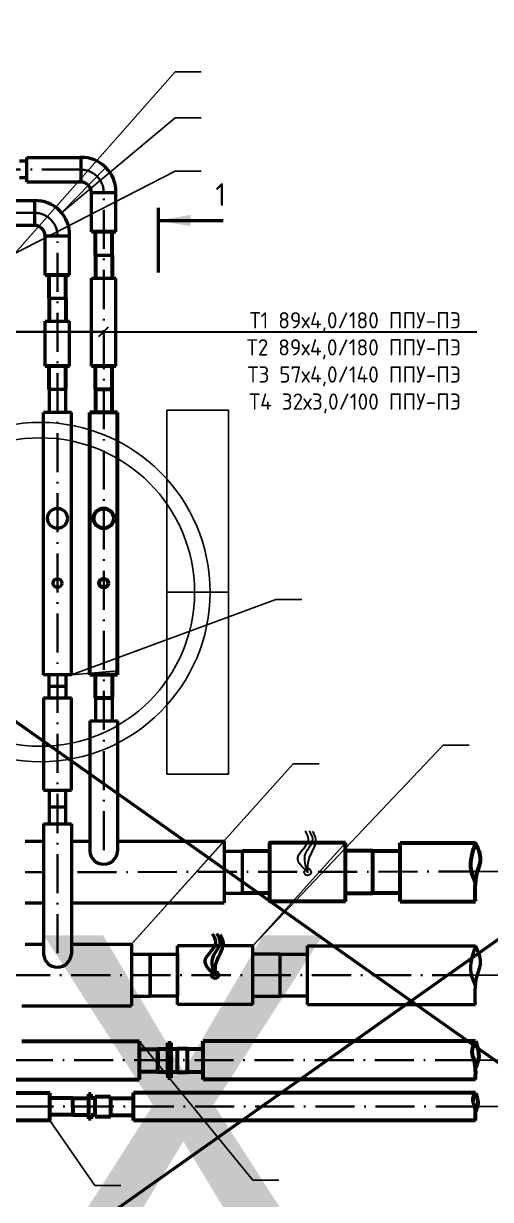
# Model space of a CAD drawing. Header units: metres. Extents: x 1981 to 7362, y 1229 to 3678.
# Drawn here: x 4325 to 4396.8, y 2585 to 2765.9 of the extents above; entities that cross this region are included whole.
import ezdxf
from ezdxf import colors
from ezdxf.entities.mleader import LeaderData, LeaderLine
from ezdxf.enums import TextEntityAlignment as Align
from ezdxf.math import Vec2, Vec3

# ---------------------------------------------------------------- set-up
doc = ezdxf.new("R2018")
doc.units = ezdxf.units.M
doc.linetypes.add('ACAD_ISO10W100', pattern=[18.5, 12, -3, 0.5, -3])
doc.layers.add('Основной', color=255, linetype='Continuous', lineweight=50)
doc.layers.add('Форматы', color=7, linetype='Continuous')
doc.styles.add('GOST', font='GOST.shx', dxfattribs={"oblique": 15})
doc.styles.add('GOST-2.304_Type-B', font='GOST Common.ttf')
doc.styles.get("Standard").update_dxf_attribs({"font": 'GOST Common.ttf'})
doc.dimstyles.new('Копия(2) М 1 к 40', dxfattribs={"dimtxt": 3.5, "dimasz": 3, "dimexe": 1.25, "dimexo": 0, "dimgap": 1, "dimtad": 1, "dimdec": 0, "dimlfac": 40, "dimzin": 0, "dimdsep": 46, "dimtxsty": 'GOST', "dimblk": 'OBLIQUE', "dimcen": 5, "dimclrd": 256, "dimclre": 256, "dimclrt": 256, "dimazin": 2, "dimtfac": 1, "dimtdec": 0, "dimtmove": 0, "dimatfit": 3, "dimldrblk": 'NONE', "dimfxl": 1.25, "dimtolj": 1, "dimtzin": 0, "dimlwd": -1, "dimlwe": -1, "dimarcsym": 2})

# ---------------------------------------------------------------- blocks, each defined once
blk = doc.blocks.new('_Oblique')
at = {"color": 0, "linetype": 'ByBlock', "lineweight": -2}
blk.add_line((-0.5, -0.5), (0.5, 0.5), dxfattribs=at)
blk = doc.blocks.new('*D96')
at = {"transparency": 16777216}
for p, q in [((4394.79, 2635.48), (4405.47, 2635.48)), ((4404.22, 2635.48), (4404.22, 2619.55)), ((4393.83, 2619.55), (4405.47, 2619.55))]:
    blk.add_line(p, q, dxfattribs=at)
at = {"layer": 'Defpoints', "color": 0, "lineweight": 50, "transparency": 16777216}
for p in [(4394.79, 2635.48), (4393.83, 2619.55), (4404.22, 2619.55)]:
    blk.add_point(p, dxfattribs=at)
at = {"transparency": 16777216, "xscale": 3, "yscale": 3, "zscale": 3}
for p, rotation in [((4404.22, 2635.48), 90), ((4404.22, 2619.55), 270)]:
    blk.add_blockref('_Oblique', p, dxfattribs=dict(at, rotation=rotation))
at = {"lineweight": 35, "transparency": 16777216, "insert": (4401.97, 2627.51), "char_height": 2.5, "attachment_point": 5, "rotation": 90}
blk.add_mtext('\\A1;670', dxfattribs=at)
blk = doc.blocks.new('_None')
blk = doc.blocks.new('*D97')
at = {"transparency": 16777216}
for p, q in [((4393.83, 2619.55), (4405.47, 2619.55)), ((4404.22, 2619.55), (4404.22, 2606.45)), ((4394.26, 2606.45), (4405.47, 2606.45))]:
    blk.add_line(p, q, dxfattribs=at)
at = {"layer": 'Defpoints', "color": 0, "lineweight": 50, "transparency": 16777216}
for p in [(4393.83, 2619.55), (4394.26, 2606.45), (4404.22, 2606.45)]:
    blk.add_point(p, dxfattribs=at)
at = {"transparency": 16777216, "xscale": 3, "yscale": 3, "zscale": 3}
for p, rotation in [((4404.22, 2619.55), 90), ((4404.22, 2606.45), 270)]:
    blk.add_blockref('_Oblique', p, dxfattribs=dict(at, rotation=rotation))
at = {"lineweight": 35, "transparency": 16777216, "insert": (4401.97, 2613), "char_height": 2.5, "width": 6.65, "attachment_point": 5, "rotation": 90}
blk.add_mtext('\\A1;570', dxfattribs=at)
blk = doc.blocks.new('*D98')
at = {"transparency": 16777216}
for p, q in [((4394.26, 2606.45), (4405.47, 2606.45)), ((4404.22, 2606.45), (4404.22, 2599.34)), ((4394.26, 2599.34), (4405.47, 2599.34))]:
    blk.add_line(p, q, dxfattribs=at)
at = {"layer": 'Defpoints', "color": 0, "lineweight": 50, "transparency": 16777216}
for p in [(4394.26, 2606.45), (4394.26, 2599.34), (4404.22, 2599.34)]:
    blk.add_point(p, dxfattribs=at)
at = {"transparency": 16777216, "xscale": 3, "yscale": 3, "zscale": 3}
for p, rotation in [((4404.22, 2606.45), 90), ((4404.22, 2599.34), 270)]:
    blk.add_blockref('_Oblique', p, dxfattribs=dict(at, rotation=rotation))
at = {"lineweight": 35, "transparency": 16777216, "insert": (4401.97, 2602.9), "char_height": 2.5, "attachment_point": 5, "rotation": 90}
blk.add_mtext('\\A1;340', dxfattribs=at)
blk = doc.blocks.new('*U142')
at = {"style": 'GOST-2.304_Type-B'}
blk.add_attdef('РАЗРАБОТАЛ', text='', height=2.5, dxfattribs=at).set_placement((40.5, -264.22), align=Align.MIDDLE_LEFT)
at = {"style": 'GOST-2.304_Type-B', "flags": 8}
for tag, height, p in [('ДАТА', 2.5, (80.07, -264.4)), ('ЛИСТ', 3, (176.39, -271.92)), ('ЛИСТОВ', 3, (193.89, -271.92)), ('ФОРМАТ', 3, (170.97, -294.75))]:
    blk.add_attdef(tag, text='', height=height, dxfattribs=at).set_placement(p, align=Align.MIDDLE_CENTER)
at = {"style": 'GOST-2.304_Type-B'}
blk.add_attdef('ПРОВЕРИЛ', (40.75, -270.73), '', height=2.5, dxfattribs=at)
at = {"lineweight": 30, "flags": 104}
for tag, p in [('ТЕПЛОВЫЕ_СЕТИ', (120, -269.5)), ('ИМЯ_ЧЕРТЕЖА', (120, -284.5))]:
    blk.add_attdef(tag, text='', height=3, dxfattribs=at).set_placement(p, align=Align.MIDDLE_CENTER)
blk = doc.blocks.new('*U145')
at = {"style": 'GOST-2.304_Type-B'}
blk.add_attdef('РАЗРАБОТАЛ', text='', height=2.5, dxfattribs=at).set_placement((424.5, -264.22), align=Align.MIDDLE_LEFT)
at = {"style": 'GOST-2.304_Type-B', "flags": 8}
for tag, height, p in [('ДАТА', 2.5, (464.07, -264.4)), ('ЛИСТ', 3, (560.39, -271.92)), ('ЛИСТОВ', 3, (577.89, -271.92)), ('ФОРМАТ', 3, (554.97, -294.75))]:
    blk.add_attdef(tag, text='', height=height, dxfattribs=at).set_placement(p, align=Align.MIDDLE_CENTER)
at = {"style": 'GOST-2.304_Type-B'}
blk.add_attdef('ПРОВЕРИЛ', (424.75, -270.73), '', height=2.5, dxfattribs=at)
at = {"lineweight": 30, "flags": 104}
for tag, p in [('ТЕПЛОВЫЕ_СЕТИ', (504, -269.5)), ('ИМЯ_ЧЕРТЕЖА', (504, -284.5))]:
    blk.add_attdef(tag, text='', height=3, dxfattribs=at).set_placement(p, align=Align.MIDDLE_CENTER)

msp = doc.modelspace()

# ---------------------------------------------------------------- hatches: boundary and pattern name
at = {"layer": 'Основной'}
msp.add_hatch(color=256, dxfattribs=at).paths.add_polyline_path([(4345.698, 2735.61), (4350.698, 2736.491), (4350.698, 2734.728)], flags=0)

# ---------------------------------------------------------------- linework, layer by layer
at = {"lineweight": 50}
for p, q in [((4325.473, 2744.723), (4324.347, 2744.723)), ((4325.473, 2741.565), (4325.473, 2745.319)), ((4325.473, 2745.319), (4333.923, 2745.319)), ((4333.801, 2745.318), (4333.801, 2741.564)), ((4325.473, 2742.161), (4324.347, 2742.161)), ((4325.473, 2741.565), (4333.923, 2741.565)), ((4318.361, 2738.677), (4326.81, 2738.677)), ((4326.689, 2738.675), (4326.689, 2734.921)), ((4335.438, 2739.922), (4339.192, 2739.922)), ((4335.438, 2733.871), (4335.438, 2739.922)), ((4339.192, 2733.871), (4339.192, 2739.922)), ((4318.361, 2734.923), (4326.81, 2734.923)), ((4328.325, 2733.279), (4332.079, 2733.279)), ((4328.325, 2727.228), (4328.325, 2733.279)), ((4332.079, 2727.228), (4332.079, 2733.279)), ((4335.438, 2713.206), (4335.438, 2726.754)), ((4339.192, 2713.206), (4339.192, 2726.754)), ((4328.325, 2713.206), (4328.325, 2720.111)), ((4332.079, 2713.206), (4332.079, 2720.111)), ((4336.034, 2662.202), (4336.034, 2658.644)), ((4338.596, 2662.202), (4336.034, 2662.202)), ((4338.596, 2662.202), (4338.596, 2658.644)), ((4335.18, 2658.644), (4339.45, 2658.644)), ((4335.18, 2658.644), (4335.18, 2638.595)), ((4336.034, 2658.644), (4338.596, 2658.644)), ((4339.45, 2658.644), (4339.45, 2638.595)), ((4325.225, 2640.14), (4328.067, 2640.14)), ((4332.337, 2640.14), (4335.18, 2640.14)), ((4339.45, 2640.14), (4355.818, 2640.14)), ((4355.818, 2640.14), (4355.818, 2630.651)), ((4362.865, 2640.14), (4362.865, 2630.651)), ((4355.818, 2638.634), (4358.665, 2638.634)), ((4355.818, 2632.157), (4358.665, 2632.157)), ((4325.225, 2630.651), (4328.067, 2630.651)), ((4332.337, 2630.651), (4355.818, 2630.651))]:
    msp.add_line(p, q, dxfattribs=at)
at = {"color": 3, "linetype": 'ACAD_ISO10W100', "lineweight": 35, "ltscale": 0.5}
for p, q in [((4333.796, 2743.44), (4231.197, 2743.465)), ((4337.315, 2638.756), (4337.315, 2739.924)), ((4326.804, 2736.798), (4224.554, 2736.826)), ((4330.202, 2622.911), (4330.202, 2733.281)), ((4328.067, 2635.395), (4325.225, 2635.395)), ((4394.792, 2635.479), (4332.337, 2635.395)), ((4393.834, 2619.549), (4317.835, 2619.55)), ((4394.256, 2606.454), (4271.295, 2606.454)), ((4394.351, 2599.337), (4271.374, 2599.337))]:
    msp.add_line(p, q, dxfattribs=at)
at = {"lineweight": 60}
for p, q in [((4339.192, 2733.871), (4335.438, 2733.871)), ((4336.034, 2730.312), (4336.034, 2733.871)), ((4338.596, 2730.312), (4338.596, 2733.871)), ((4336.034, 2730.312), (4336.034, 2726.754)), ((4338.596, 2730.312), (4338.596, 2726.754)), ((4332.079, 2727.228), (4328.325, 2727.228)), ((4328.921, 2723.67), (4328.921, 2727.228)), ((4331.483, 2723.67), (4331.483, 2727.228)), ((4328.921, 2723.67), (4328.921, 2720.111)), ((4331.483, 2723.67), (4331.483, 2720.111)), ((4332.079, 2713.206), (4328.325, 2713.206)), ((4328.921, 2709.647), (4328.921, 2713.206)), ((4331.483, 2709.647), (4331.483, 2713.206)), ((4339.192, 2713.206), (4335.438, 2713.206)), ((4336.034, 2709.647), (4336.034, 2713.206)), ((4338.596, 2709.647), (4338.596, 2713.206)), ((4338.596, 2709.647), (4336.034, 2709.647)), ((4336.034, 2709.647), (4336.034, 2706.089)), ((4338.596, 2706.089), (4338.596, 2709.647)), ((4339.45, 2706.089), (4335.18, 2706.089)), ((4335.18, 2665.76), (4335.18, 2706.089)), ((4339.45, 2665.76), (4339.45, 2706.089)), ((4339.45, 2665.76), (4335.18, 2665.76)), ((4336.034, 2662.202), (4336.034, 2665.76)), ((4338.596, 2665.76), (4338.596, 2662.202)), ((4336.034, 2662.202), (4338.596, 2662.202)), ((4336.034, 2662.202), (4338.596, 2662.202)), ((4362.865, 2630.895), (4362.865, 2639.895)), ((4374.465, 2639.895), (4362.865, 2639.895)), ((4374.465, 2630.895), (4374.465, 2639.895)), ((4382.865, 2630.895), (4382.865, 2639.895)), ((4382.865, 2639.895), (4394.465, 2639.895)), ((4358.665, 2638.645), (4362.865, 2638.645)), ((4378.665, 2638.645), (4374.465, 2638.645)), ((4378.665, 2632.145), (4378.665, 2638.645)), ((4378.665, 2638.645), (4382.865, 2638.645)), ((4378.665, 2632.145), (4378.665, 2638.645)), ((4362.865, 2632.145), (4358.665, 2632.145)), ((4374.465, 2632.145), (4378.665, 2632.145)), ((4382.865, 2632.145), (4378.665, 2632.145)), ((4374.465, 2630.895), (4362.865, 2630.895)), ((4382.865, 2630.895), (4394.465, 2630.895))]:
    msp.add_line(p, q, dxfattribs=at)
at = {"color": 5, "lineweight": 50}
for p, q in [((4331.483, 2709.647), (4328.921, 2709.647)), ((4331.483, 2709.647), (4328.921, 2709.647)), ((4328.921, 2709.647), (4328.921, 2706.089)), ((4331.483, 2706.089), (4331.483, 2709.647)), ((4332.337, 2706.089), (4328.067, 2706.089)), ((4328.067, 2665.76), (4328.067, 2706.089)), ((4332.337, 2665.76), (4332.337, 2706.089)), ((4332.337, 2665.76), (4328.067, 2665.76)), ((4328.921, 2662.202), (4328.921, 2665.76)), ((4331.483, 2665.76), (4331.483, 2662.202)), ((4328.067, 2662.202), (4332.337, 2662.202)), ((4328.067, 2648.013), (4332.337, 2648.013)), ((4328.921, 2648.013), (4328.921, 2642.799)), ((4331.483, 2642.799), (4331.483, 2648.013)), ((4328.067, 2642.799), (4332.337, 2642.799)), ((4328.067, 2642.799), (4328.067, 2622.75)), ((4328.921, 2642.799), (4331.483, 2642.799)), ((4332.337, 2642.799), (4332.337, 2622.75)), ((4325.225, 2624.295), (4328.067, 2624.295)), ((4332.337, 2624.295), (4341.593, 2624.295)), ((4341.593, 2624.295), (4341.593, 2614.806)), ((4341.593, 2622.789), (4344.44, 2622.789)), ((4344.44, 2622.799), (4348.64, 2622.799)), ((4344.44, 2616.299), (4344.44, 2622.799)), ((4344.44, 2622.789), (4344.44, 2616.313)), ((4344.44, 2622.789), (4344.44, 2616.313)), ((4344.44, 2622.789), (4344.44, 2616.313)), ((4344.44, 2622.789), (4344.44, 2616.313)), ((4344.44, 2622.789), (4344.44, 2616.313)), ((4344.44, 2622.789), (4344.44, 2616.313)), ((4348.64, 2615.049), (4348.64, 2624.049)), ((4360.24, 2624.049), (4348.64, 2624.049)), ((4348.64, 2622.811), (4348.64, 2616.335)), ((4348.64, 2622.811), (4348.64, 2616.335)), ((4348.64, 2622.811), (4348.64, 2616.335)), ((4348.64, 2622.811), (4348.64, 2616.335)), ((4360.24, 2615.049), (4360.24, 2624.049)), ((4364.44, 2622.799), (4360.24, 2622.799)), ((4364.44, 2616.299), (4364.44, 2622.799)), ((4364.44, 2616.299), (4364.44, 2622.799)), ((4364.44, 2616.299), (4364.44, 2622.799)), ((4364.44, 2622.799), (4368.64, 2622.799)), ((4368.64, 2615.049), (4368.64, 2624.049)), ((4368.64, 2624.049), (4394.465, 2624.049)), ((4341.593, 2616.313), (4344.44, 2616.313)), ((4348.64, 2616.299), (4344.44, 2616.299)), ((4360.24, 2616.299), (4364.44, 2616.299)), ((4368.64, 2616.299), (4364.44, 2616.299)), ((4324.75, 2614.806), (4341.593, 2614.806)), ((4360.24, 2615.049), (4348.64, 2615.049)), ((4368.64, 2615.049), (4394.465, 2615.049))]:
    msp.add_line(p, q, dxfattribs=at)
msp.add_line((4338.596, 2709.647), (4336.034, 2709.647))
at = {"color": 4, "lineweight": 60}
for p, q in [((4324.75, 2609.42), (4342.775, 2609.42)), ((4342.775, 2609.42), (4342.775, 2603.489)), ((4342.775, 2608.162), (4345.622, 2608.162)), ((4345.622, 2604.703), (4345.622, 2608.205)), ((4345.622, 2604.703), (4345.622, 2608.205)), ((4345.622, 2608.205), (4347.184, 2608.205)), ((4347.184, 2608.205), (4347.184, 2609.151)), ((4347.184, 2609.151), (4347.664, 2609.151)), ((4347.184, 2604.703), (4347.184, 2608.205)), ((4347.664, 2603.757), (4347.664, 2609.151)), ((4347.664, 2608.205), (4348.314, 2608.205)), ((4348.314, 2608.205), (4348.654, 2608.265)), ((4348.654, 2604.643), (4348.654, 2608.265)), ((4348.654, 2608.265), (4350.212, 2608.265)), ((4350.212, 2604.643), (4350.212, 2608.265)), ((4350.212, 2608.205), (4352.611, 2608.205)), ((4394.465, 2609.42), (4352.611, 2609.419)), ((4352.611, 2603.488), (4352.611, 2609.419)), ((4345.622, 2607.605), (4345.622, 2605.303)), ((4345.622, 2607.605), (4345.622, 2605.303)), ((4342.775, 2604.746), (4345.622, 2604.746)), ((4345.622, 2604.703), (4347.184, 2604.703)), ((4347.184, 2604.703), (4347.184, 2603.757)), ((4347.664, 2604.703), (4348.314, 2604.703)), ((4348.314, 2604.703), (4348.654, 2604.643)), ((4348.654, 2604.643), (4350.212, 2604.643)), ((4350.212, 2604.703), (4352.611, 2604.703)), ((4318.68, 2603.489), (4342.775, 2603.489)), ((4347.184, 2603.757), (4347.664, 2603.757)), ((4394.465, 2603.489), (4352.611, 2603.488))]:
    msp.add_line(p, q, dxfattribs=at)
at = {"color": 2, "lineweight": 60}
for p, q in [((4318.686, 2601.472), (4329.02, 2601.472)), ((4329.02, 2597.202), (4329.02, 2601.472)), ((4335.384, 2601.235), (4334.957, 2601.235)), ((4334.957, 2601.235), (4334.957, 2597.439)), ((4335.384, 2600.642), (4335.384, 2601.235)), ((4394.465, 2601.472), (4341.902, 2601.472)), ((4341.902, 2597.202), (4341.902, 2601.472)), ((4332.579, 2600.618), (4329.02, 2600.618)), ((4332.579, 2599.337), (4332.579, 2600.618)), ((4332.579, 2599.337), (4332.579, 2600.618)), ((4332.579, 2600.618), (4334.957, 2600.618)), ((4332.579, 2599.337), (4332.579, 2598.056)), ((4332.579, 2599.337), (4332.579, 2598.056)), ((4335.989, 2600.642), (4335.384, 2600.642)), ((4335.989, 2597.795), (4335.989, 2600.879)), ((4335.989, 2600.879), (4338.343, 2600.879)), ((4338.343, 2600.879), (4338.343, 2597.795)), ((4338.343, 2600.642), (4341.902, 2600.642)), ((4332.579, 2598.056), (4329.02, 2598.056)), ((4332.579, 2598.056), (4334.957, 2598.056)), ((4335.384, 2597.439), (4334.957, 2597.439)), ((4335.989, 2598.032), (4335.384, 2598.032)), ((4335.384, 2598.032), (4335.384, 2597.439)), ((4335.989, 2597.795), (4338.343, 2597.795)), ((4338.343, 2598.032), (4341.902, 2598.032)), ((4329.02, 2597.202), (4305.298, 2597.202)), ((4394.465, 2597.202), (4341.902, 2597.202))]:
    msp.add_line(p, q, dxfattribs=at)
at = {"lineweight": 50}
for points in [[(4087.543, 2825.599), (4681.543, 2405.599)], [(4681.543, 2825.599), (4087.543, 2405.599)]]:
    msp.add_lwpolyline(points, dxfattribs=at)
at = {"color": 0, "linetype": 'ByBlock'}
for points in [[(4347.001, 2706.461), (4356.49, 2706.461), (4356.49, 2678.468), (4347.001, 2678.468)], [(4347.001, 2678.468), (4356.49, 2678.468), (4356.49, 2650.476), (4347.001, 2650.476)]]:
    msp.add_lwpolyline(points, close=True, dxfattribs=at)
at = {"color": 5, "lineweight": 50}
for points in [[(4328.067, 2662.202), (4328.067, 2648.013)], [(4332.337, 2648.013), (4332.337, 2662.202)], [(4331.483, 2645.406), (4328.921, 2645.406)]]:
    msp.add_lwpolyline(points, dxfattribs=at)
at = {"color": 0, "linetype": 'ByBlock'}
for radius in [26.095, 23.723]:
    msp.add_circle((4327.563, 2678.468), radius, dxfattribs=at)
at = {"color": 5, "lineweight": 50}
for centre, radius in [((4330.202, 2689.811), 1.534), ((4330.202, 2679.848), 0.681), ((4354.44, 2619.549), 0.531)]:
    msp.add_circle(centre, radius, dxfattribs=at)
at = {"lineweight": 60}
for centre, radius in [((4337.315, 2689.811), 1.534), ((4337.315, 2679.848), 0.681)]:
    msp.add_circle(centre, radius, dxfattribs=at)
at = {"lineweight": 30}
msp.add_circle((4368.665, 2635.395), 0.531, dxfattribs=at)
at = {"lineweight": 50}
for centre, radius, start, end in [((4333.922, 2740.048), 5.271, 358.62986, 91.31538), ((4333.637, 2739.763), 1.808, 5.03734, 84.78251), ((4326.81, 2733.406), 5.271, 358.62986, 91.31538), ((4326.524, 2733.121), 1.808, 5.03734, 84.78251), ((4337.315, 2638.756), 2.141, 184.31559, 355.68441)]:
    msp.add_arc(centre, radius, start, end, dxfattribs=at)
at = {"color": 3, "linetype": 'ACAD_ISO10W100', "lineweight": 35, "ltscale": 0.5}
for centre in [(4333.798, 2739.924), (4326.686, 2733.281)]:
    msp.add_arc(centre, 3.516, 359.9812, 90.0464, dxfattribs=at)
at = {"color": 5, "lineweight": 50}
msp.add_arc((4330.202, 2622.911), 2.141, 184.31559, 355.68441, dxfattribs=at)
at = {"lineweight": 30}
for points in [[(4368.665, 2635.395), (4367.147, 2637.643), (4368.79, 2640.457), (4368.287, 2641.679)], [(4368.665, 2635.395), (4368.356, 2638.226), (4369.448, 2640.507), (4368.945, 2641.73)], [(4368.665, 2635.395), (4368.917, 2637.546), (4369.937, 2640.44), (4369.435, 2641.663)]]:
    msp.add_spline(points, degree=3, dxfattribs=at)
at = {"lineweight": 60}
for points in [[(4394.465, 2639.895), (4393.759, 2635.766), (4394.467, 2633.683)], [(4394.465, 2630.895), (4394.725, 2635.248), (4395.246, 2637.362), (4394.465, 2639.895)]]:
    msp.add_spline(points, degree=3, dxfattribs=at)
at = {"color": 5, "lineweight": 50}
for points in [[(4354.44, 2619.549), (4352.922, 2621.797), (4354.564, 2624.611), (4354.062, 2625.833)], [(4354.44, 2619.549), (4354.131, 2622.38), (4355.223, 2624.661), (4354.72, 2625.884)], [(4354.44, 2619.549), (4354.692, 2621.7), (4355.712, 2624.594), (4355.209, 2625.817)], [(4394.465, 2624.049), (4393.759, 2619.92), (4394.467, 2617.837)], [(4394.465, 2615.049), (4394.725, 2619.402), (4395.246, 2621.516), (4394.465, 2624.049)]]:
    msp.add_spline(points, degree=3, dxfattribs=at)
at = {"color": 4, "lineweight": 60}
for points in [[(4394.465, 2603.489), (4394.295, 2606.374), (4393.954, 2607.759), (4394.465, 2609.42)], [(4394.465, 2609.42), (4394.928, 2606.713), (4394.464, 2605.348)]]:
    msp.add_spline(points, degree=3, dxfattribs=at)
at = {"color": 2, "lineweight": 60}
for points in [[(4394.465, 2597.202), (4394.347, 2599.353), (4394.109, 2600.316), (4394.465, 2601.472)], [(4394.465, 2601.472), (4394.787, 2599.589), (4394.464, 2598.639)]]:
    msp.add_spline(points, degree=3, dxfattribs=at)
at = {"layer": 'Основной'}
msp.add_line((4345.698, 2735.61), (4355.698, 2735.61), dxfattribs=at)
msp.add_lwpolyline([(4345.698, 2727.61, 0.5, 0.5, 0), (4345.698, 2737.61, 0.5, 0.5, 0)], format="xyseb", dxfattribs=at)
for points in [[(4336.034, 2730.312), (4338.596, 2730.312)], [(4335.438, 2726.754), (4339.192, 2726.754)], [(4328.921, 2723.67), (4331.483, 2723.67)], [(4328.325, 2720.111), (4332.079, 2720.111)], [(4328.921, 2663.981), (4331.483, 2663.981)], [(4358.665, 2632.145), (4358.665, 2638.645)], [(4378.665, 2632.145), (4378.665, 2638.645), (4380.925, 2638.645)]]:
    msp.add_lwpolyline(points, dxfattribs=at)

# ---------------------------------------------------------------- block references
at = {"layer": 'Форматы'}
ref = msp.add_blockref('*U145', (2922.709, 3228.424), dxfattribs=at)
lines = msp.add_mtext('Тепловая камера 8014\\P (М1:50)', dxfattribs={"layer": '0', "insert": (3426.709, 2943.924), "char_height": 70, "attachment_point": 1})
ref.add_attrib('ИМЯ_ЧЕРТЕЖА', '', (3426.709, 2943.924), dxfattribs={"flags": 104}).embed_mtext(lines)
ref = msp.add_blockref('*U142', (2520.198, 2911.419), dxfattribs=at)
lines = msp.add_mtext('Тепломеханические решения тепловых сетей', dxfattribs={"layer": '0', "insert": (2640.198, 2641.919), "char_height": 70, "attachment_point": 1})
ref.add_attrib('ТЕПЛОВЫЕ_СЕТИ', '', (2640.198, 2641.919), dxfattribs={"flags": 104}).embed_mtext(lines)

# ---------------------------------------------------------------- texts
at = {"layer": 'Основной', "style": 'GOST-2.304_Type-B'}
msp.add_text('1', height=3.5, dxfattribs=at).set_placement((4354.473, 2737.86))

# ---------------------------------------------------------------- dimensions: what is measured, and where the dimension line sits
at = {"color": 18, "lineweight": 35, "true_color": 0x000000}
for base, p1, p2, text, picture, middle in [((4404.221, 2619.549), (4394.792, 2635.479), (4393.834, 2619.549), '670', '*D96', (4401.971, 2627.514)), ((4404.221, 2606.454), (4393.834, 2619.549), (4394.256, 2606.454), '570', '*D97', (4401.971, 2613.001)), ((4404.221, 2599.337), (4394.256, 2606.454), (4394.256, 2599.337), '340', '*D98', (4401.971, 2602.895))]:
    dim = msp.add_linear_dim(base=base, p1=p1, p2=p2, angle=90, text=text, dimstyle='Копия(2) М 1 к 40', override={"dimtxt": 2.5, "dimtxsty": 'Standard'}, dxfattribs=at)
    dim.commit()
    dim.dimension.update_dxf_attribs({"geometry": picture, "text_midpoint": middle})

# ---------------------------------------------------------------- leaders
at = {"lineweight": 25}
ml = msp.add_multileader_mtext('Standard', dxfattribs=at)
ml.set_content('', color=256)
ml.set_leader_properties()
ml.set_arrow_properties(name='NONE')
ml.build(insert=Vec2(0, 0))
ml.multileader.update_dxf_attribs({"text_left_attachment_type": 6, "text_right_attachment_type": 6, "dogleg_length": 2, "arrow_head_size": 2.5})
ctx = ml.context
ctx.base_point, ctx.char_height, ctx.arrow_head_size, ctx.plane_origin = Vec3(4350.28, 2758.462), 2.5, 2.5, Vec3(4317.453, 2723.534)
ctx.left_attachment, ctx.right_attachment = 6, 6
notes = []
notes.append((ctx, [(0, (1, 1, 0), (4348.28, 2758.462), (1, 0), 2, [(0, [(4317.453, 2723.534)], 0, [])])]))
ctx.mtext.insert, ctx.mtext.flow_direction = Vec3(4352.28, 2761.462), 5
ml = msp.add_multileader_mtext('Standard', dxfattribs=at)
ml.set_content('', color=256)
ml.set_leader_properties()
ml.set_arrow_properties(name='NONE')
ml.build(insert=Vec2(0, 0))
ml.multileader.update_dxf_attribs({"text_left_attachment_type": 6, "text_right_attachment_type": 6, "dogleg_length": 2, "arrow_head_size": 2.5})
ctx = ml.context
ctx.base_point, ctx.char_height, ctx.arrow_head_size, ctx.plane_origin = Vec3(4350.28, 2751.413), 2.5, 2.5, Vec3(4337.651, 2743.774)
ctx.left_attachment, ctx.right_attachment = 6, 6
notes.append((ctx, [(0, (1, 1, 0), (4348.28, 2751.413), (1, 0), 2, [(1, [(4337.651, 2743.774), (4330.848, 2736.793)], 0, [])])]))
ctx.mtext.insert, ctx.mtext.flow_direction = Vec3(4352.28, 2754.413), 5
ml = msp.add_multileader_mtext('Standard', dxfattribs=at)
ml.set_content('', color=256)
ml.set_leader_properties()
ml.set_arrow_properties(name='NONE')
ml.build(insert=Vec2(0, 0))
ml.multileader.update_dxf_attribs({"text_left_attachment_type": 6, "text_right_attachment_type": 6, "dogleg_length": 2, "arrow_head_size": 2.5})
ctx = ml.context
ctx.base_point, ctx.char_height, ctx.arrow_head_size, ctx.plane_origin = Vec3(4350.28, 2743.194), 2.5, 2.5, Vec3(4323.251, 2730.316)
ctx.left_attachment, ctx.right_attachment = 6, 6
notes.append((ctx, [(0, (1, 1, 0), (4348.28, 2743.194), (1, 0), 2, [(0, [(4323.251, 2730.316)], 0, [])])]))
ctx.mtext.insert, ctx.mtext.flow_direction = Vec3(4352.28, 2746.194), 5
ml = msp.add_multileader_mtext('Standard', dxfattribs=at)
ml.set_content('Т1 89х4,0/180 ППУ-ПЭ\\PТ2 89х4,0/180 ППУ-ПЭ\\PТ3 57х4,0/140 ППУ-ПЭ\\PТ4 32х3,0/100 ППУ-ПЭ', color=256)
ml.set_leader_properties(linetype='ByLayer', lineweight=30)
ml.set_arrow_properties(name='OBLIQUE')
ml.build(insert=Vec2(0, 0))
ml.multileader.update_dxf_attribs({"text_left_attachment_type": 6, "text_right_attachment_type": 6, "dogleg_length": 0.155, "arrow_head_size": 1.483})
ctx = ml.context
ctx.base_point, ctx.char_height, ctx.arrow_head_size, ctx.landing_gap_size, ctx.plane_origin = Vec3(4358.675, 2718.519), 2.5, 1.483, 0.237, Vec3(4337.315, 2718.519)
ctx.left_attachment, ctx.right_attachment, ctx.text_align_type = 6, 6, 2
notes.append((ctx, [(0, (1, 1, 0), (4358.583, 2718.519), (1, 0), 0.0922, [(3, [(4337.315, 2718.519), (4330.202, 2718.519), (4323.089, 2718.519), (4317.191, 2718.504)], 0, [])])]))
ctx.mtext.insert, ctx.mtext.alignment, ctx.mtext.flow_direction = Vec3(4392.25, 2721.519), 3, 5
ml = msp.add_multileader_mtext('Standard', dxfattribs=at)
ml.set_content('', color=256)
ml.set_leader_properties()
ml.set_arrow_properties(name='NONE')
ml.build(insert=Vec2(0, 0))
ml.multileader.update_dxf_attribs({"text_left_attachment_type": 6, "text_right_attachment_type": 6, "dogleg_length": 2, "arrow_head_size": 2.5})
ctx = ml.context
ctx.base_point, ctx.char_height, ctx.arrow_head_size, ctx.plane_origin = Vec3(4365.751, 2677.32), 2.5, 2.5, Vec3(4339.45, 2666.38)
ctx.left_attachment, ctx.right_attachment = 6, 6
notes.append((ctx, [(0, (1, 1, 0), (4363.751, 2677.32), (1, 0), 2, [(1, [(4339.45, 2666.38), (4332.337, 2665.76)], 0, [])])]))
ctx.mtext.insert, ctx.mtext.flow_direction = Vec3(4367.751, 2680.32), 5
ml = msp.add_multileader_mtext('Standard', dxfattribs=at)
ml.set_content('', color=256)
ml.set_leader_properties()
ml.set_arrow_properties(name='NONE')
ml.build(insert=Vec2(0, 0))
ml.multileader.update_dxf_attribs({"text_left_attachment_type": 6, "text_right_attachment_type": 6, "dogleg_length": 2, "arrow_head_size": 2.5})
ctx = ml.context
ctx.base_point, ctx.char_height, ctx.arrow_head_size, ctx.plane_origin = Vec3(4391.479, 2654.932), 2.5, 2.5, Vec3(4374.465, 2639.895)
ctx.left_attachment, ctx.right_attachment = 6, 6
notes.append((ctx, [(0, (1, 1, 0), (4389.479, 2654.932), (1, 0), 2, [(1, [(4374.465, 2639.895), (4360.24, 2624.049)], 0, [])])]))
ctx.mtext.insert, ctx.mtext.flow_direction = Vec3(4393.479, 2657.932), 5
ml = msp.add_multileader_mtext('Standard', dxfattribs=at)
ml.set_content('', color=256)
ml.set_leader_properties()
ml.set_arrow_properties(name='NONE')
ml.build(insert=Vec2(0, 0))
ml.multileader.update_dxf_attribs({"text_left_attachment_type": 6, "text_right_attachment_type": 6, "dogleg_length": 2, "arrow_head_size": 2.5})
ctx = ml.context
ctx.base_point, ctx.char_height, ctx.arrow_head_size, ctx.plane_origin = Vec3(4368.449, 2652.071), 2.5, 2.5, Vec3(4355.818, 2640.14)
ctx.left_attachment, ctx.right_attachment = 6, 6
notes.append((ctx, [(0, (1, 1, 0), (4366.449, 2652.071), (1, 0), 2, [(1, [(4355.818, 2640.14), (4341.593, 2624.295)], 0, [])])]))
ctx.mtext.insert, ctx.mtext.flow_direction = Vec3(4370.449, 2655.071), 5
ml = msp.add_multileader_mtext('Standard', dxfattribs=at)
ml.set_content('', color=256)
ml.set_leader_properties()
ml.set_arrow_properties(name='NONE')
ml.build(insert=Vec2(0, 0))
ml.multileader.update_dxf_attribs({"text_left_attachment_type": 6, "text_right_attachment_type": 6, "dogleg_length": 2, "arrow_head_size": 2.5})
ctx = ml.context
ctx.base_point, ctx.char_height, ctx.arrow_head_size, ctx.plane_origin = Vec3(4362.235, 2588.005), 2.5, 2.5, Vec3(4342.775, 2609.42)
ctx.left_attachment, ctx.right_attachment = 6, 6
notes.append((ctx, [(0, (1, 1, 0), (4360.235, 2588.005), (1, 0), 2, [(0, [(4342.775, 2609.42)], 0, [])])]))
ctx.mtext.insert, ctx.mtext.flow_direction = Vec3(4364.235, 2591.005), 5
ml = msp.add_multileader_mtext('Standard', dxfattribs=at)
ml.set_content('', color=256)
ml.set_leader_properties()
ml.set_arrow_properties(name='NONE')
ml.build(insert=Vec2(0, 0))
ml.multileader.update_dxf_attribs({"text_left_attachment_type": 6, "text_right_attachment_type": 6, "dogleg_length": 2, "arrow_head_size": 2.5})
ctx = ml.context
ctx.base_point, ctx.char_height, ctx.arrow_head_size, ctx.plane_origin = Vec3(4337.937, 2587.211), 2.5, 2.5, Vec3(4329.02, 2597.202)
ctx.left_attachment, ctx.right_attachment = 6, 6
notes.append((ctx, [(0, (1, 1, 0), (4335.937, 2587.211), (1, 0), 2, [(0, [(4329.02, 2597.202)], 0, [])])]))
ctx.mtext.insert, ctx.mtext.flow_direction = Vec3(4339.937, 2590.211), 5
for ctx, leaders in notes:
    for number, flags, end, landing, length, lines in leaders:
        leader = LeaderData()
        leader.index, (leader.has_last_leader_line, leader.has_dogleg_vector, leader.attachment_direction) = number, flags
        leader.last_leader_point, leader.dogleg_vector, leader.dogleg_length = Vec3(end), Vec3(landing), length
        for number, points, colour, breaks in lines:
            line = LeaderLine()
            line.index, line.vertices, line.color, line.breaks = number, Vec3.list(points), colors.encode_raw_color(colour), breaks
            leader.lines.append(line)
        ctx.leaders.append(leader)

doc.saveas('drawing.dxf')
